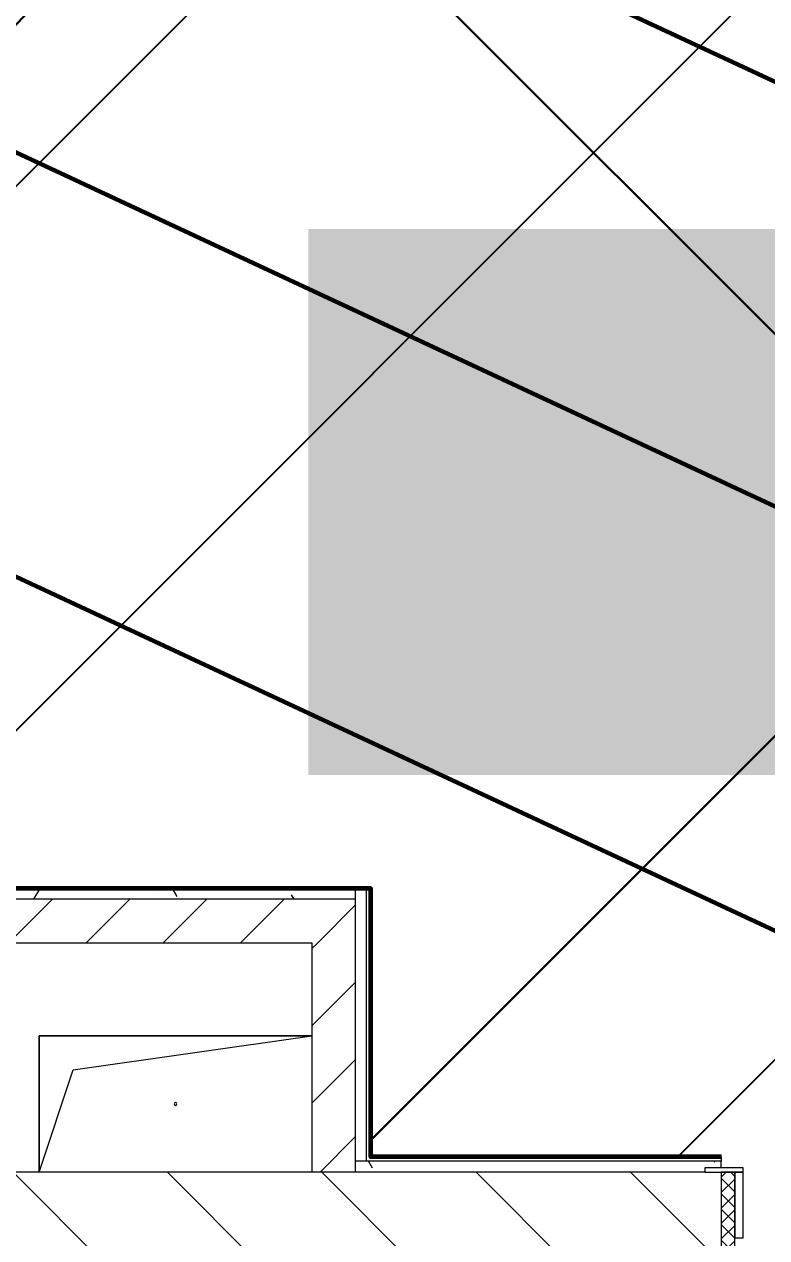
# Model space of a CAD drawing. Header units: millimetres. Extents: x -164500 to 426394, y -23753 to 102118.
# Drawn here: x 149855 to 151215, y 10979 to 13202 of the extents above; entities that cross this region are included whole.
import ezdxf

# ---------------------------------------------------------------- set-up
doc = ezdxf.new("R2010")
doc.units = ezdxf.units.MM
for name, color, linetype, lineweight in [('0) шлифовка', 5, 'Continuous', 60), ('1.4) Плинтус ПЛ-4', 6, 'Continuous', 60), ('5.3) Л-7 Линолеум 4 вып', 230, 'Continuous', 30), ('A-DOOR-2', 7, 'Continuous', 5), ('A-FLOR', 7, 'Continuous', 9), ('A-GENM', 7, 'Continuous', 9), ('A-WALL', 7, 'Continuous', 5), ('I-WALL', 7, 'Continuous', 5)]:
    doc.layers.add(name, color=color, linetype=linetype, lineweight=lineweight)
doc.layers.add('2) защита вин плитк', color=6, linetype='Continuous')
doc.layers.add('3.2.3) П-13.2', color=6, linetype='Continuous')
doc.layers.add('A-AREA-PATT-2', color=7, linetype='Continuous', lineweight=5, true_color=0xcde0ef, transparency=1)
for name, color, linetype, lineweight, true_color in [('A-DOOR-FRAM-1', 7, 'Continuous', 5, 0xc0c0c0), ('A-WALL-1', 9, 'Continuous', 5, 0x808080), ('A-WALL-FNSH-1', 9, 'Continuous', 5, 0x808080)]:
    doc.layers.add(name, color=color, linetype=linetype, lineweight=lineweight, true_color=true_color)
doc.styles.add('СПДС', font='ГОСТ тип А.ttf', dxfattribs={"width": 0.9})
pattern_1 = [(45, (148772.12, -0.94), (-70.7107, 70.7107), [])]
pattern_2 = [(0, (148772.123, -0.94), (243.84, 60.96), [20.117, -162.763, 20.117, -162.763, -975.36]), (0, (148772.123, -0.94), (243.84, 60.96), [-365.76, 20.117, -345.643, 20.117, -162.763, -426.72]), (0, (148772.123, -0.94), (243.84, 60.96), [-914.4, 20.117, -101.803, 20.117, -284.683]), (120, (148863.563, 29.54), (-174.7129, 180.69163), [20.117, -162.763, 20.117, -162.763, -975.36]), (120, (148863.563, 29.54), (-174.7129, 180.69163), [-365.76, 20.117, -345.643, 20.117, -162.763, -426.72]), (120, (148863.563, 29.54), (-174.7129, 180.69163), [-914.4, 20.117, -101.803, 20.117, -284.683]), (240, (148894.043, 151.46), (-69.1271, -241.65163), [20.117, -162.763, 20.117, -162.763, -975.36]), (240, (148894.043, 151.46), (-69.1271, -241.65163), [-365.76, 20.117, -345.643, 20.117, -162.763, -426.72]), (240, (148894.043, 151.46), (-69.1271, -241.65163), [-914.4, 20.117, -101.803, 20.117, -284.683])]

# ---------------------------------------------------------------- blocks, each defined once
blk = doc.blocks.new('GM_Отверстие прямоугольное _в плите_ - Отверстие-V415-Объем проектирования 2 этажа')
at = {"layer": 'A-GENM'}
for p, q in [((-250, -125), (-250, 125)), ((-250, 125), (250, 125)), ((250, 125), (-250, 125)), ((-250, 125), (-250, -125)), ((-187.5, 62.5), (250, 125)), ((-250, -125), (-187.5, 62.5))]:
    blk.add_line(p, q, dxfattribs=at)
for start, end in [(360, 180), (180, 360)]:
    blk.add_arc((0, 0), 2.5, start, end, dxfattribs=at)

msp = doc.modelspace()

# ---------------------------------------------------------------- hatches: boundary and pattern name
at = {"layer": '0) шлифовка', "true_color": 0x2776bb}
h = msp.add_hatch(dxfattribs=at)
h.set_pattern_fill('ANSI31', color=152, scale=222, angle=110)
h.set_pattern_definition([(155, (148903.1, 14959), (-297.88, -638.81), [])])
h.paths.add_polyline_path([(152811.123, 14679.704), (151881.123, 14679.704), (151881.123, 14959), (149237.123, 14959), (149237.123, 14405), (148903.123, 14405), (148903.123, 13120), (148903.123, 11621), (150482.123, 11621), (150490.123, 11621), (150490.123, 11128), (151172.123, 11128), (151172.123, 11121), (152311.123, 11121), (152311.123, 11421), (152811.123, 11421)])
at = {"layer": '2) защита вин плитк'}
h = msp.add_hatch(dxfattribs=at)
h.set_pattern_fill('ANSI31', color=256, scale=600)
h.set_pattern_definition([(45, (148903.1, 14959), (-1347.04, 1347.04), [])])
h.paths.add_polyline_path([(152811.123, 14679.704), (151881.123, 14679.704), (151881.123, 14959), (149237.123, 14959), (149237.123, 14405), (148903.123, 14405), (148903.123, 13120), (148903.123, 11621), (150482.123, 11621), (150490.123, 11621), (150490.123, 11128), (151172.123, 11128), (151172.123, 11121), (152311.123, 11121), (152311.123, 11421), (152811.123, 11421)])
at = {"layer": '3.2.3) П-13.2'}
h = msp.add_hatch(dxfattribs=at)
h.set_pattern_fill('ANSI32', color=256, scale=222)
h.set_pattern_definition([(45, (148903.1, 14959), (-1495.2, 1495.2), []), (45, (149900, 14959), (-1495.2, 1495.2), [])])
h.paths.add_polyline_path([(152811.123, 14679.704), (151881.123, 14679.704), (151881.123, 14959), (149237.123, 14959), (149237.123, 14405), (148903.123, 14405), (148903.123, 13120), (148903.123, 11621), (150482.123, 11621), (150490.123, 11621), (150490.123, 11128), (151172.123, 11128), (151172.123, 11121), (152311.123, 11121), (152311.123, 11421), (152811.123, 11421)])
at = {"layer": '5.3) Л-7 Линолеум 4 вып'}
h = msp.add_hatch(dxfattribs=at)
h.set_pattern_fill('ANSI37', color=256, scale=600)
h.set_pattern_definition([(45, (148903.1, 14959), (-1347.04, 1347.04), []), (135, (148903.1, 14959), (-1347.04, -1347.04), [])])
h.paths.add_polyline_path([(152811.123, 14679.704), (151881.123, 14679.704), (151881.123, 14959), (149237.123, 14959), (149237.123, 14405), (148903.123, 14405), (148903.123, 13120), (148903.123, 11621), (150482.123, 11621), (150490.123, 11621), (150490.123, 11128), (151172.123, 11128), (151172.123, 11121), (152311.123, 11121), (152311.123, 11421), (152811.123, 11421)])
at = {"layer": 'A-AREA-PATT-2'}
msp.add_hatch(color=256, dxfattribs=at).paths.add_polyline_path([(151052.408, 11123.059), (151132.623, 11123.059), (151132.123, 11127.059), (150490.123, 11127.059), (150490.123, 11619.059), (150486.123, 11619.059), (150486.123, 11123.059), (150509.803, 11123.059)])
at = {"layer": 'A-DOOR-2'}
h = msp.add_hatch(dxfattribs=at)
h.set_pattern_fill('FP_75', color=256, angle=180, style=0, pattern_type=2)
h.set_pattern_definition([(315, (149943.212, 10834.374), (14.14214, 14.14214), []), (45, (149943.212, 10834.374), (-14.14214, 14.14214), [])])
h.paths.add_polyline_path([(151132.123, 10899.059), (151157.123, 10899.331), (151157.123, 11099.059), (151132.123, 11099.059), (151132.123, 10919.059)])
at = {"layer": 'I-WALL'}
h = msp.add_hatch(dxfattribs=at)
h.set_pattern_fill('FP_191', color=256, style=0, pattern_type=2)
h.set_pattern_definition(pattern_2)
h.paths.add_polyline_path([(149245.572, 11599.059), (150462.123, 11599.059), (150462.123, 11619.059), (148862.123, 11619.059), (148862.123, 11599.059), (149162.123, 11599.059)])
h = msp.add_hatch(dxfattribs=at)
h.set_pattern_fill('FP_22', color=256, style=0, pattern_type=2)
h.set_pattern_definition(pattern_1)
h.paths.add_polyline_path([(148862.123, 11519.059), (150462.123, 11519.059), (150462.123, 11599.059), (148862.123, 11599.059)])
h = msp.add_hatch(dxfattribs=at)
h.set_pattern_fill('FP_22', color=256, style=0, pattern_type=2)
h.set_pattern_definition(pattern_1)
h.paths.add_polyline_path([(150462.123, 11099.059), (150462.123, 11519.059), (150382.123, 11519.059), (150382.123, 11099.059)])
h = msp.add_hatch(dxfattribs=at)
h.set_pattern_fill('FP_191', color=256, style=0, pattern_type=2)
h.set_pattern_definition(pattern_2)
h.paths.add_polyline_path([(152312.123, 11099.059), (152310.123, 11119.059), (152232.123, 11119.059), (152232.123, 11107.059), (152262.123, 11106.559), (152262.123, 11099.059), (152286.679, 11099.059)])
h.paths.add_polyline_path([(151052.408, 11099.059), (151102.123, 11099.954), (151102.123, 11107.059), (151132.123, 11107.059), (151132.123, 11119.059), (150462.123, 11119.059), (150462.123, 11099.059)])
h = msp.add_hatch(dxfattribs=at)
h.set_pattern_fill('FP_23', color=256, style=0, pattern_type=2)
h.set_pattern_definition([(135, (148772.12, -0.94), (-141.4214, -141.4214), [])])
h.paths.add_polyline_path([(152332.123, 10899.059), (152332.123, 11099.059), (152232.123, 11099.059), (152232.123, 10899.059), (152262.123, 10899.059)])
h.paths.add_polyline_path([(151132.123, 10899.059), (151132.123, 11099.059), (149162.123, 11099.059), (149162.123, 10899.059), (151102.123, 10899.059)])

# ---------------------------------------------------------------- linework, layer by layer
at = {"layer": '1.4) Плинтус ПЛ-4'}
msp.add_lwpolyline([(151132.623, 11127.059), (150490.123, 11127.059), (150490.123, 11619.059), (148903.123, 11619.059), (148903.123, 14404.059), (149237.123, 14404.059), (149233.123, 14958.059), (151882.123, 14958.059), (151881.123, 14678.762), (152812.123, 14678.762), (152812.123, 11420.059), (152311.123, 11420.059), (152311.123, 11120.059), (152232.123, 11120.059)], dxfattribs=at)
at = {"layer": 'A-DOOR-FRAM-1'}
for p, q in [((151172.123, 11107.059), (151102.123, 11107.059)), ((151102.123, 11107.059), (151102.123, 11099.059)), ((151102.123, 11099.059), (151172.123, 11099.059)), ((151157.123, 11099.059), (151132.123, 11099.059)), ((151132.123, 11099.059), (151132.123, 10899.059)), ((151157.123, 10899.059), (151157.123, 11099.059)), ((151172.123, 11099.059), (151157.123, 11099.059)), ((151157.123, 11099.059), (151157.123, 10979.059)), ((151172.123, 11099.059), (151172.123, 11107.059)), ((151172.123, 10979.059), (151172.123, 11099.059)), ((151157.123, 10979.059), (151172.123, 10979.059))]:
    msp.add_line(p, q, dxfattribs=at)
at = {"layer": 'A-FLOR'}
for p, q in [((150462.123, 11120), (150462.123, 11600)), ((150462.123, 11119.059), (150462.123, 11599.059))]:
    msp.add_line(p, q, dxfattribs=at)
at = {"layer": 'A-WALL'}
msp.add_line((151102.123, 11099.059), (150462.123, 11099.059), dxfattribs=at)
at = {"layer": 'A-WALL-1'}
for p, q in [((150462.123, 11619.059), (148862.123, 11619.059)), ((150462.123, 11099.059), (150462.123, 11619.059)), ((150462.123, 11599.059), (148862.123, 11599.059)), ((148862.123, 11519.059), (150382.123, 11519.059)), ((150382.123, 11519.059), (150382.123, 11099.059)), ((150482.123, 11119.059), (150462.123, 11119.059)), ((151132.123, 11107.059), (151132.123, 11119.059)), ((150462.123, 11099.059), (149162.123, 11099.059))]:
    msp.add_line(p, q, dxfattribs=at)
at = {"layer": 'A-WALL-FNSH-1'}
for p, q in [((148902.123, 11619.059), (150482.123, 11619.059)), ((150482.123, 11620.059), (148903.123, 11620.059)), ((150482.123, 11619.059), (150482.123, 11620.059))]:
    msp.add_line(p, q, dxfattribs=at)
at = {"layer": 'I-WALL'}
for p, q in [((150482.123, 11119.059), (150482.123, 11619.059)), ((150490.123, 11619.059), (150482.123, 11619.059)), ((150490.123, 11619.059), (150490.123, 11127.059)), ((151132.623, 11119.059), (150482.123, 11119.059)), ((150490.123, 11127.059), (151132.623, 11127.059)), ((151132.623, 11119.059), (151132.623, 11127.059))]:
    msp.add_line(p, q, dxfattribs=at)

# ---------------------------------------------------------------- block references
at = {"layer": 'A-GENM'}
msp.add_blockref('GM_Отверстие прямоугольное _в плите_ - Отверстие-V415-Объем проектирования 2 этажа', (150132.123, 11224.059), dxfattribs=at)

# ---------------------------------------------------------------- texts
at = {"insert": (150625.405, 12576.559), "char_height": 500, "width": 1212.1515, "attachment_point": 1, "style": 'СПДС', "bg_fill": 1, "box_fill_scale": 1.5, "bg_fill_color": 7, "bg_fill_true_color": 16777215, "bg_fill_transparency": 0}
msp.add_mtext('2.21', dxfattribs=at)

doc.saveas('drawing.dxf')
